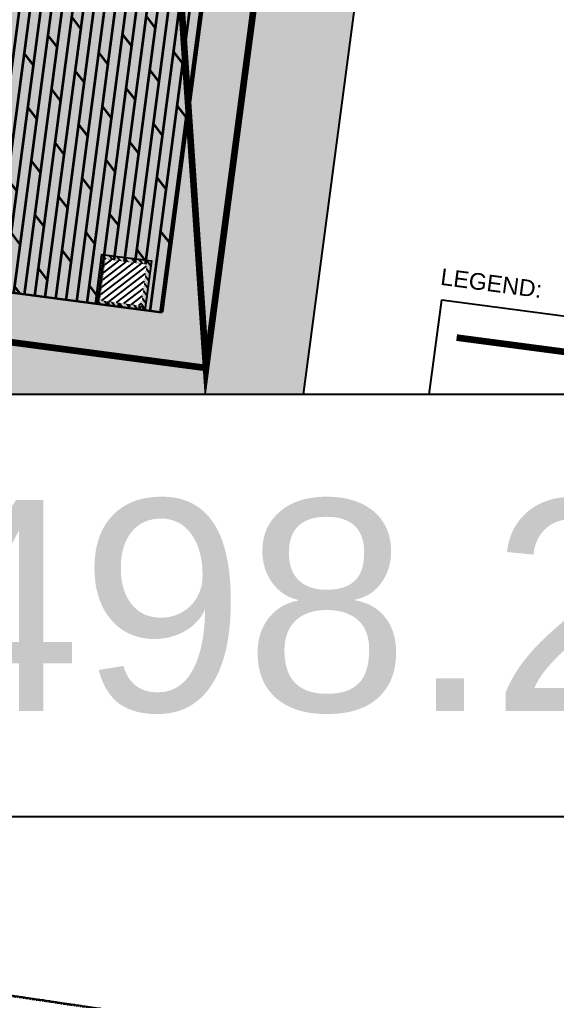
# Model space of a CAD drawing. Header units: millimetres. Extents: x -179928 to 528275, y -469666 to 511935.
# Drawn here: x 47953 to 51178, y 91669 to 97567 of the extents above; entities that cross this region are included whole.
import ezdxf

# ---------------------------------------------------------------- set-up
doc = ezdxf.new("R2010")
doc.units = ezdxf.units.MM
doc.set_wipeout_variables(frame=1)
doc.linetypes.add('DASHDOT', pattern=[25.4, 12.7, -6.35, 0, -6.35])
doc.linetypes.add('DASHED', pattern=[0.75, 0.5, -0.25])
doc.layers.get('Defpoints').update_dxf_attribs({"color": 252})
for name, color, linetype in [('ad-Elevation 10', 8, 'Continuous'), ('ad-Lvl-Backyard', 6, 'Continuous'), ('ad-MS Columns', 1, 'Continuous'), ('ad-Plinth', 8, 'Continuous'), ('ad-Primary Roof', 5, 'Continuous'), ('ad-RCC', 3, 'Continuous'), ('ad-RCC Hatch', 125, 'Continuous'), ('ad-Secondary Roof', 6, 'Continuous'), ('ad-Text main', 7, 'Continuous'), ('ad-Verandah', 33, 'Continuous')]:
    doc.layers.add(name, color=color, linetype=linetype)
doc.layers.add('ad-Landscape', color=94, linetype='Continuous', lineweight=35)
doc.layers.add('ad-Plot Boundary', color=6, linetype='Continuous', true_color=0xff00ff)
doc.layers.add('ad-Site Boundary', color=1, linetype='DASHDOT', lineweight=35, true_color=0xff0000)
doc.styles.add('Sections_The woods Site plan_Entrances$0$Standard', font='arial.ttf')
doc.styles.get("Standard").update_dxf_attribs({"font": 'arial.ttf'})

# ---------------------------------------------------------------- blocks, each defined once
blk = doc.blocks.new('Site boundary')
at = {"layer": 'ad-Site Boundary', "ltscale": 1.5}
blk.add_lwpolyline([(0, 144080), (-74.9, 143539.4), (-1405.2, 135851.2), (-1411.7, 128873.7), (-3557.1, 117149), (-5982.9, 99418.6), (20081.3, 95597.3), (40505, 92786.7), (60922.1, 89780.6), (85284.4, 86291.9), (101404.2, 84185.6), (113350.6, 82444.5), (129248.7, 80318.7), (143418.8, 78323.2), (149320.2, 77286.4), (152952.4, 75662.7), (149411.5, 48881.1), (148166, 41049.4), (146842.3, 28124.9), (159656, 28124.9)], dxfattribs=at)
blk = doc.blocks.new('1625E_Roof Plan')
at = {"layer": 'ad-Primary Roof', "linetype": 'DASHED', "ltscale": 2, "const_width": 40}
blk.add_lwpolyline([(15418.8, -1966.5), (16168.8, -1966.5)], dxfattribs=at)
at = {"layer": 'ad-Secondary Roof', "linetype": 'DASHED', "ltscale": 2, "const_width": 40}
for points in [[(13950, 5195), (13188.8, 1425), (13950, -2345)], [(12570, 5195), (10022.5, 1425), (12570, -2345), (13950, -2345), (13950, 5195)]]:
    blk.add_lwpolyline(points, close=True, dxfattribs=at)
blk.add_lwpolyline([(15418.8, -2416.1), (16168.8, -2416.1)], dxfattribs=at)
at = {"layer": 'Defpoints'}
blk.add_lwpolyline([(15300, -1753.1), (17580.3, -1753.1), (17580.3, -2645), (15300, -2645)], close=True, dxfattribs=at)
at = {"layer": 'ad-Text main', "insert": (15583, -1615.4), "char_height": 100, "width": 524.49, "attachment_point": 5, "bg_fill": 2}
blk.add_mtext('LEGEND:', dxfattribs=at)
blk = doc.blocks.new('A$C42b14ea2')
at = {"layer": 'ad-RCC Hatch', "transparency": 33554687}
h = blk.add_hatch(dxfattribs=at)
h.set_pattern_fill('ANSI31', color=256, scale=10)
h.set_pattern_definition([(45, (13250, 8645), (-22.45064, 22.45064), [])])
h.paths.add_polyline_path([(0, 0), (300, 0), (300, 300), (0, 300)])
at = {"layer": 'ad-RCC'}
blk.add_lwpolyline([(0, 0), (300, 0), (300, 300), (0, 300)], close=True, dxfattribs=at)
blk = doc.blocks.new('1625E_Columns')
at = {"layer": 'ad-RCC', "xscale": -1}
blk.add_blockref('A$C42b14ea2', (13540, -2050), dxfattribs=at)
blk = doc.blocks.new('zw$B0BD')
blk.add_wipeout([(0, 0), (250, 0), (250, -250), (0, -250)])
at = {"layer": 'ad-MS Columns'}
h = blk.add_hatch(dxfattribs=at)
h.set_pattern_fill('ANSI31', color=256, scale=10)
h.set_pattern_definition([(45, (4e-12, -250), (-22.4506, 22.4506), [])])
h.paths.add_polyline_path([(0, 0), (250, 0), (250, -250), (0, -250)])
at = {"layer": 'ad-MS Columns', "const_width": 1}
blk.add_lwpolyline([(0, 0), (250, 0), (250, -250), (0, -250)], close=True, dxfattribs=at)
blk = doc.blocks.new('zw$BD87')
at = {"layer": 'ad-MS Columns'}
blk.add_blockref('zw$B0BD', (1145, -1775), dxfattribs=at)
blk = doc.blocks.new('1625_East Villa')
at = {"transparency": 33554559}
h = blk.add_hatch(color=43, dxfattribs=at)
h.dxf.hatch_style = 1
h.paths.add_polyline_path([(13640, 4745), (12120, 4745), (12120, 0), (6200, 0), (6200, -2050), (13640, -2050)])
h = blk.add_hatch(dxfattribs=at)
h.set_pattern_fill('GRASS', color=74, angle=180)
h.set_pattern_definition([(270, (14550, 3220), (17.960512, -17.960512), [4.7625, -31.158524]), (225, (14550, 3220), (17.96051, -17.96051), [4.7625, -20.6375]), (315, (14550, 3220), (17.96051, 17.96051), [4.7625, -20.6375])])
h.paths.add_polyline_path([(14550, -2960), (9750, -2960), (9750, -2050), (13640, -2050), (13640, 3145), (14550, 3145)])
h = blk.add_hatch(color=256, dxfattribs=at)
h.dxf.hatch_style = 1
h.set_gradient(color1=(153, 204, 0), color2=(63, 127, 0), tint=1, name='INVSPHERICAL')
h.paths.add_polyline_path([(14550, -2960), (9750, -2960), (9750, -2050), (13640, -2050), (13640, 3145), (14550, 3145)])
at = {"layer": 'ad-Landscape', "transparency": 33554687}
h = blk.add_hatch(dxfattribs=at)
h.set_pattern_fill('DOLMIT', color=44, scale=10, angle=90)
h.set_pattern_definition([(90, (-1084315.54, 674820.024), (-63.5, 5e-14), []), (135, (-1084315.54, 674820.02), (-126.999913, -126.999913), [89.80256, -179.605122])])
h.paths.add_polyline_path([(13640, 4745), (12120, 4745), (12120, 0), (6200, 0), (6200, -2050), (13640, -2050)])
at = {"layer": 'ad-Elevation 10'}
blk.add_lwpolyline([(14550, -2960), (9750, -2960), (9750, -2050), (13640, -2050), (13640, 3145), (14550, 3145)], close=True, dxfattribs=at)
at = {"layer": 'ad-Verandah', "lineweight": 9}
blk.add_lwpolyline([(13640, 4745), (12120, 4745), (12120, 0), (6200, 0), (6200, -2050), (13640, -2050)], close=True, dxfattribs=at)
blk.add_blockref('1625E_Roof Plan', (0, 0))
blk.add_blockref('1625E_Columns', (0, 0))
at = {"layer": 'ad-MS Columns'}
blk.add_blockref('zw$BD87', (12120, 0), dxfattribs=at)
blk = doc.blocks.new("All Plot's Villa Plans")
at = {"ltscale": 5, "rotation": 352.4703876422526}
blk.add_blockref('1625_East Villa', (35550.7, 99624.7), dxfattribs=at)
blk = doc.blocks.new('zw$A88E')
at = {"layer": 'ad-Plot Boundary', "ltscale": 5}
blk.add_lwpolyline([(-334720, -340818.4), (-303171, -345000.6), (-307364.7, -376728.7), (-327071.8, -373827.1), (-338868.4, -372203.7)], close=True, dxfattribs=at)
blk = doc.blocks.new("Plot's Boundary")
at = {"layer": 'ad-Plot Boundary', "ltscale": 5}
blk.add_blockref('zw$A88E', (367576.8, 466613.8), dxfattribs=at)
blk = doc.blocks.new('A$C92fa9908')
at = {"layer": 'ad-Verandah', "lineweight": 9}
blk.add_lwpolyline([(13650, 4745), (12120, 4745), (12120, 0), (6200, 0), (6200, -2045), (13650, -2045)], close=True, dxfattribs=at)
blk = doc.blocks.new('zw$C194')
at = {"layer": 'ad-Plinth', "ltscale": 5, "rotation": 352.4703876422758}
blk.add_blockref('A$C92fa9908', (-156288.2, -329134), dxfattribs=at)
blk = doc.blocks.new("Villa's Boundary")
at = {"ltscale": 5}
blk.add_blockref('zw$C194', (191838.8, 428758.8), dxfattribs=at)
blk = doc.blocks.new('zw$B088')
at = {"layer": 'ad-Lvl-Backyard', "insert": (56028.4, -5383.6), "char_height": 1269.98, "width": 5515.022, "attachment_point": 5, "style": 'Sections_The woods Site plan_Entrances$0$Standard', "bg_fill": 19, "box_fill_scale": 1.5, "bg_fill_color": 256, "bg_fill_transparency": 0}
blk.add_mtext('498.26', dxfattribs=at)

msp = doc.modelspace()

# ---------------------------------------------------------------- block references
at = {"ltscale": 5}
msp.add_blockref("Plot's Boundary", (0, 0), dxfattribs=at)

# ---------------------------------------------------------------- next in the draw order: block references
msp.add_blockref("Villa's Boundary", (0, 0), dxfattribs=at)

# ---------------------------------------------------------------- next in the draw order: block references
msp.add_blockref("All Plot's Villa Plans", (0, 0), dxfattribs=at)

# ---------------------------------------------------------------- next in the draw order: block references
msp.add_blockref('Site boundary', (0, 0))

# ---------------------------------------------------------------- next in the draw order: block references
at = {"layer": 'ad-Lvl-Backyard', "ltscale": 5}
msp.add_blockref('zw$B088', (-5982.9, 99418.6), dxfattribs=at)

doc.saveas('drawing.dxf')
